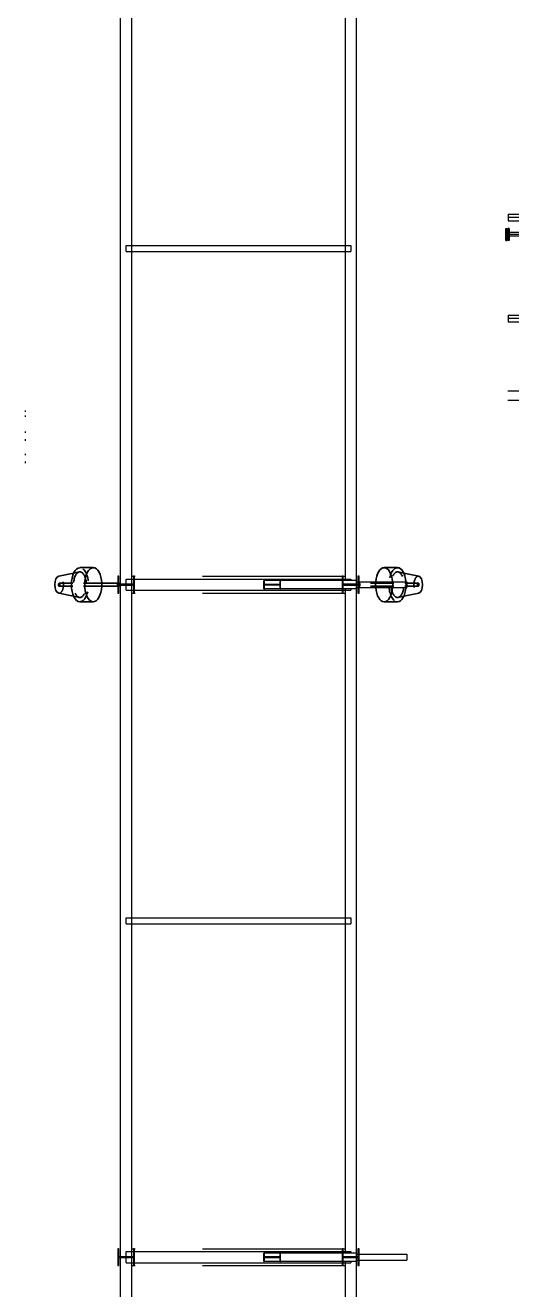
# Model space of a CAD drawing. Header units: inches. Extents: x 517790 to 538444, y 301815 to 302461.
# Drawn here: x 517881.52 to 517886, y 302310.3 to 302321.96 of the extents above; entities that cross this region are included whole.
import ezdxf

# ---------------------------------------------------------------- set-up
doc = ezdxf.new("R2010")
doc.units = ezdxf.units.IN
doc.header["$MEASUREMENT"] = 0
doc.linetypes.add('CABLE ROUTE FOR TOTAL PLANE-EMBED 1_DWG$0$HIDDEN2', pattern=[0.1875, 0.125, -0.0625])
doc.layers.add('CABLE ROUTE FOR TOTAL PLANE-EMBED 1_DWG$0$DwgTemplate', color=7, linetype='Continuous')
doc.layers.add('硅胶总平面底图 工艺装置区', color=253, linetype='Continuous')

msp = doc.modelspace()

# ---------------------------------------------------------------- linework, layer by layer
at = {"layer": 'CABLE ROUTE FOR TOTAL PLANE-EMBED 1_DWG$0$DwgTemplate', "color": 253, "linetype": 'Continuous', "lineweight": 25}
for p, q in [((517882.397, 302288.891), (517882.397, 302347.882)), ((517882.501, 302288.886), (517882.501, 302347.882)), ((517884.464, 302322.965), (517884.464, 302316.842)), ((517884.567, 302322.965), (517884.567, 302316.842)), ((517882.449, 302319.931), (517884.516, 302319.931)), ((517882.449, 302319.876), (517882.449, 302319.931)), ((517884.516, 302319.931), (517884.516, 302319.876)), ((517882.449, 302319.876), (517884.516, 302319.876)), ((517882.371, 302316.881), (517882.371, 302316.726)), ((517882.382, 302316.881), (517882.371, 302316.881)), ((517882.382, 302316.807), (517882.382, 302316.881)), ((517882.516, 302316.807), (517882.382, 302316.807)), ((517882.382, 302316.726), (517882.382, 302316.8)), ((517882.382, 302316.8), (517882.516, 302316.8)), ((517882.449, 302316.752), (517882.449, 302316.855)), ((517882.449, 302316.855), (517884.438, 302316.855)), ((517882.501, 302316.881), (517882.516, 302316.881)), ((517882.526, 302316.881), (517882.516, 302316.881)), ((517882.516, 302316.881), (517882.516, 302316.807)), ((517882.516, 302316.8), (517882.516, 302316.726)), ((517882.526, 302316.726), (517882.526, 302316.881)), ((517882.526, 302316.881), (517882.532, 302316.881)), ((517883.152, 302316.881), (517884.438, 302316.881)), ((517884.567, 302316.842), (517883.715, 302316.842)), ((517883.715, 302316.765), (517883.715, 302316.842)), ((517883.722, 302316.842), (517883.715, 302316.842)), ((517883.715, 302316.842), (517883.715, 302316.765)), ((517883.722, 302316.806), (517883.722, 302316.842)), ((517883.863, 302316.806), (517883.722, 302316.806)), ((517883.722, 302316.801), (517883.863, 302316.801)), ((517883.722, 302316.765), (517883.722, 302316.801)), ((517883.863, 302316.842), (517883.863, 302316.806)), ((517883.87, 302316.842), (517883.863, 302316.842)), ((517883.863, 302316.801), (517883.863, 302316.765)), ((517883.87, 302316.765), (517883.87, 302316.842)), ((517884.438, 302316.881), (517884.438, 302316.726)), ((517884.448, 302316.881), (517884.438, 302316.881)), ((517884.448, 302316.807), (517884.448, 302316.881)), ((517884.448, 302316.881), (517884.464, 302316.881)), ((517884.448, 302316.855), (517884.516, 302316.855)), ((517884.583, 302316.807), (517884.448, 302316.807)), ((517884.448, 302316.726), (517884.448, 302316.8)), ((517884.448, 302316.8), (517884.583, 302316.8)), ((517884.516, 302316.855), (517884.516, 302316.842)), ((517884.567, 302316.842), (517884.567, 302316.765)), ((517884.567, 302316.831), (517884.583, 302316.831)), ((517884.583, 302316.881), (517884.583, 302316.807)), ((517884.593, 302316.881), (517884.583, 302316.881)), ((517884.583, 302316.8), (517884.583, 302316.726)), ((517884.593, 302316.726), (517884.593, 302316.881)), ((517884.593, 302316.831), (517885.032, 302316.831)), ((517885.032, 302316.831), (517885.032, 302316.776)), ((517882.371, 302316.726), (517882.382, 302316.726)), ((517882.449, 302316.752), (517884.438, 302316.752)), ((517882.501, 302316.726), (517882.516, 302316.726)), ((517882.516, 302316.726), (517882.526, 302316.726)), ((517882.526, 302316.726), (517882.532, 302316.726)), ((517883.152, 302316.726), (517884.438, 302316.726)), ((517884.567, 302316.765), (517883.715, 302316.765)), ((517883.715, 302316.765), (517883.722, 302316.765)), ((517883.863, 302316.765), (517883.87, 302316.765)), ((517884.438, 302316.726), (517884.448, 302316.726)), ((517884.448, 302316.752), (517884.516, 302316.752)), ((517884.448, 302316.726), (517884.464, 302316.726)), ((517884.464, 302316.765), (517884.464, 302310.642)), ((517884.516, 302316.765), (517884.516, 302316.752)), ((517884.567, 302316.776), (517884.583, 302316.776)), ((517884.567, 302316.765), (517884.567, 302310.642)), ((517884.583, 302316.726), (517884.593, 302316.726)), ((517884.593, 302316.776), (517885.032, 302316.776)), ((517882.449, 302313.676), (517882.449, 302313.731)), ((517882.449, 302313.731), (517884.516, 302313.731)), ((517882.449, 302313.676), (517884.516, 302313.676)), ((517884.516, 302313.731), (517884.516, 302313.676)), ((517882.371, 302310.681), (517882.371, 302310.526)), ((517882.382, 302310.681), (517882.371, 302310.681)), ((517882.382, 302310.607), (517882.382, 302310.681)), ((517882.516, 302310.607), (517882.382, 302310.607)), ((517882.382, 302310.526), (517882.382, 302310.6)), ((517882.382, 302310.6), (517882.516, 302310.6)), ((517882.449, 302310.655), (517884.438, 302310.655)), ((517882.449, 302310.552), (517882.449, 302310.655)), ((517882.501, 302310.681), (517882.516, 302310.681)), ((517882.516, 302310.681), (517882.516, 302310.607)), ((517882.526, 302310.681), (517882.516, 302310.681)), ((517882.516, 302310.6), (517882.516, 302310.526)), ((517882.526, 302310.526), (517882.526, 302310.681)), ((517882.526, 302310.681), (517882.532, 302310.681)), ((517883.152, 302310.681), (517884.438, 302310.681)), ((517883.715, 302310.565), (517883.715, 302310.642)), ((517884.567, 302310.642), (517883.715, 302310.642)), ((517883.722, 302310.642), (517883.715, 302310.642)), ((517883.715, 302310.642), (517883.715, 302310.565)), ((517883.722, 302310.606), (517883.722, 302310.642)), ((517883.863, 302310.606), (517883.722, 302310.606)), ((517883.722, 302310.565), (517883.722, 302310.601)), ((517883.722, 302310.601), (517883.863, 302310.601)), ((517883.863, 302310.642), (517883.863, 302310.606)), ((517883.87, 302310.642), (517883.863, 302310.642)), ((517883.863, 302310.601), (517883.863, 302310.565)), ((517883.87, 302310.565), (517883.87, 302310.642)), ((517884.448, 302310.681), (517884.438, 302310.681)), ((517884.438, 302310.681), (517884.438, 302310.526)), ((517884.448, 302310.607), (517884.448, 302310.681)), ((517884.448, 302310.681), (517884.464, 302310.681)), ((517884.448, 302310.655), (517884.516, 302310.655)), ((517884.583, 302310.607), (517884.448, 302310.607)), ((517884.448, 302310.526), (517884.448, 302310.6)), ((517884.448, 302310.6), (517884.583, 302310.6)), ((517884.516, 302310.655), (517884.516, 302310.642)), ((517884.567, 302310.642), (517884.567, 302310.565)), ((517884.567, 302310.631), (517884.583, 302310.631)), ((517884.583, 302310.681), (517884.583, 302310.607)), ((517884.593, 302310.681), (517884.583, 302310.681)), ((517884.583, 302310.6), (517884.583, 302310.526)), ((517884.593, 302310.526), (517884.593, 302310.681)), ((517884.593, 302310.631), (517885.032, 302310.631)), ((517885.032, 302310.631), (517885.032, 302310.576)), ((517882.371, 302310.526), (517882.382, 302310.526)), ((517882.449, 302310.552), (517884.438, 302310.552)), ((517882.501, 302310.526), (517882.516, 302310.526)), ((517882.516, 302310.526), (517882.526, 302310.526)), ((517882.526, 302310.526), (517882.532, 302310.526)), ((517883.152, 302310.526), (517884.438, 302310.526)), ((517884.567, 302310.565), (517883.715, 302310.565)), ((517883.715, 302310.565), (517883.722, 302310.565)), ((517883.863, 302310.565), (517883.87, 302310.565)), ((517884.438, 302310.526), (517884.448, 302310.526)), ((517884.448, 302310.552), (517884.516, 302310.552)), ((517884.448, 302310.526), (517884.464, 302310.526)), ((517884.464, 302310.565), (517884.464, 302304.443)), ((517884.516, 302310.565), (517884.516, 302310.552)), ((517884.567, 302310.576), (517884.583, 302310.576)), ((517884.567, 302310.565), (517884.567, 302304.443)), ((517884.583, 302310.526), (517884.593, 302310.526)), ((517884.593, 302310.576), (517885.032, 302310.576))]:
    msp.add_line(p, q, dxfattribs=at)
at = {"layer": 'CABLE ROUTE FOR TOTAL PLANE-EMBED 1_DWG$0$DwgTemplate', "color": 253, "linetype": 'Continuous', "lineweight": 35}
for p, q in [((517881.827, 302316.882), (517881.964, 302316.91)), ((517882.022, 302316.961), (517882.145, 302316.961)), ((517884.947, 302316.961), (517884.824, 302316.961)), ((517885.142, 302316.882), (517885.005, 302316.91)), ((517882.145, 302316.816), (517882.371, 302316.816)), ((517882.145, 302316.79), (517882.332, 302316.79)), ((517882.359, 302316.79), (517882.371, 302316.79)), ((517881.827, 302316.725), (517881.964, 302316.697)), ((517885.142, 302316.725), (517885.005, 302316.697)), ((517882.022, 302316.646), (517882.145, 302316.646)), ((517884.947, 302316.646), (517884.824, 302316.646))]:
    msp.add_line(p, q, dxfattribs=at)
at = {"layer": 'CABLE ROUTE FOR TOTAL PLANE-EMBED 1_DWG$0$DwgTemplate', "color": 253, "linetype": 'CABLE ROUTE FOR TOTAL PLANE-EMBED 1_DWG$0$HIDDEN2', "lineweight": 35}
for p, q in [((517881.964, 302316.91), (517882.016, 302316.921)), ((517885.005, 302316.91), (517884.953, 302316.921)), ((517881.831, 302316.816), (517882.145, 302316.816)), ((517881.831, 302316.79), (517882.145, 302316.79)), ((517882.332, 302316.79), (517882.359, 302316.79)), ((517882.371, 302316.816), (517882.377, 302316.816)), ((517882.371, 302316.79), (517882.377, 302316.79)), ((517884.824, 302316.816), (517884.593, 302316.816)), ((517884.824, 302316.79), (517884.593, 302316.79)), ((517885.138, 302316.816), (517884.824, 302316.816)), ((517885.138, 302316.79), (517884.824, 302316.79)), ((517881.964, 302316.697), (517882.016, 302316.686)), ((517885.005, 302316.697), (517884.953, 302316.686))]:
    msp.add_line(p, q, dxfattribs=at)
at = {"layer": 'CABLE ROUTE FOR TOTAL PLANE-EMBED 1_DWG$0$DwgTemplate', "color": 253, "linetype": 'Continuous', "lineweight": 35}
for centre, major_axis, start_param, end_param in [((517882.022, 302316.803), (0, -0.157), 3.141593, 6.283185), ((517882.145, 302316.803), (0, -0.157), 3.141593, 7.770552), ((517882.145, 302316.803), (0, 0.157), 4.795819, 6.283185), ((517884.824, 302316.803), (0, 0.157), 4.88962, 7.676751), ((517884.947, 302316.803), (0, 0.157), 4.88962, 6.283185), ((517881.831, 302316.803), (0, -0.0787), 3.244874, 6.179904), ((517882.377, 302316.803), (0, 0.0164), 0.715341, 2.426252), ((517882.377, 302316.803), (0, 0.0164), 0.715341, 2.426252), ((517882.377, 302316.803), (0, 0.0131), 0.961138, 2.180455), ((517882.377, 302316.803), (0, 0.0164), 4.95857, 5.634715), ((517882.377, 302316.803), (0, 0.0164), 4.95857, 5.634715), ((517882.377, 302316.803), (0, -0.0131), 1.880344, 2.286), ((517882.377, 302316.803), (0, -0.0131), 0.855593, 1.321674), ((517882.377, 302316.803), (0, -0.0164), 0.64847, 1.372252), ((517882.377, 302316.803), (0, -0.0164), 0.64847, 1.372252), ((517885.138, 302316.803), (0, 0.0787), 3.244874, 6.179904), ((517884.824, 302316.803), (0, -0.157), 4.884705, 6.283185), ((517884.824, 302316.803), (0, -0.157), 0, 1.39848), ((517884.947, 302316.803), (0, -0.157), 0, 1.39848)]:
    msp.add_ellipse(centre, major_axis=major_axis, ratio=0.5, start_param=start_param, end_param=end_param, dxfattribs=at)
at = {"layer": 'CABLE ROUTE FOR TOTAL PLANE-EMBED 1_DWG$0$DwgTemplate', "color": 253, "linetype": 'CABLE ROUTE FOR TOTAL PLANE-EMBED 1_DWG$0$HIDDEN2', "lineweight": 35}
for centre, major_axis in [((517882.022, 302316.803), (0, 0.118)), ((517884.947, 302316.803), (0, -0.118)), ((517881.831, 302316.803), (0, 0.0131)), ((517884.593, 302316.803), (0, 0.0164)), ((517884.593, 302316.803), (0, 0.0164)), ((517884.593, 302316.803), (0, -0.0131)), ((517885.138, 302316.803), (0, -0.0131))]:
    msp.add_ellipse(centre, major_axis=major_axis, ratio=0.5, dxfattribs=at)
for centre, major_axis, start_param, end_param in [((517882.022, 302316.803), (0, 0.157), 3.141593, 6.283185), ((517884.947, 302316.803), (0, -0.157), 3.141593, 6.283185), ((517881.831, 302316.803), (0, 0.0787), 3.038311, 6.283185), ((517881.831, 302316.803), (0, 0.0787), 0, 0.103282), ((517882.145, 302316.803), (0, -0.157), 1.487366, 1.654226), ((517882.377, 302316.803), (0, 0.0164), 0, 0.715341), ((517882.377, 302316.803), (0, 0.0164), 0, 0.715341), ((517882.377, 302316.803), (0, 0.0131), 0, 0.961138), ((517882.377, 302316.803), (0, -0.0131), 5.322048, 7.138778), ((517882.377, 302316.803), (0, -0.0164), 5.567844, 6.931655), ((517882.377, 302316.803), (0, -0.0164), 5.567844, 6.931655), ((517882.377, 302316.803), (0, 0.0164), 5.634715, 6.283185), ((517882.377, 302316.803), (0, 0.0164), 5.634715, 6.283185), ((517882.377, 302316.803), (0, 0.0131), 5.427593, 6.283185), ((517882.377, 302316.803), (0, -0.0131), 1.321674, 1.880344), ((517882.377, 302316.803), (0, 0.0164), 4.513845, 4.95857), ((517882.377, 302316.803), (0, 0.0164), 4.513845, 4.95857), ((517884.824, 302316.803), (0, 0.157), 1.393566, 1.487366), ((517884.824, 302316.803), (0, 0.157), 1.487366, 1.654226), ((517884.824, 302316.803), (0, 0.157), 1.654226, 1.743113), ((517884.824, 302316.803), (0, -0.157), 1.39848, 1.748027), ((517884.947, 302316.803), (0, -0.157), 1.39848, 1.748027), ((517885.138, 302316.803), (0, -0.0787), 3.038311, 6.283185), ((517885.138, 302316.803), (0, -0.0787), 0, 0.103282)]:
    msp.add_ellipse(centre, major_axis=major_axis, ratio=0.5, start_param=start_param, end_param=end_param, dxfattribs=at)
at = {"layer": '硅胶总平面底图 工艺装置区', "color": 253, "linetype": 'Continuous', "lineweight": -3}
for p, q in [((517885.967, 302320.219), (517885.967, 302320.188)), ((517885.967, 302320.219), (517885.967, 302320.156)), ((517885.967, 302320.219), (517886.269, 302320.219)), ((517885.967, 302320.188), (517885.967, 302320.156)), ((517886.269, 302320.188), (517885.967, 302320.188)), ((517885.942, 302320.061), (517885.942, 302320.033)), ((517885.945, 302320.061), (517885.942, 302320.061)), ((517885.945, 302320.033), (517885.945, 302320.088)), ((517885.945, 302320.088), (517885.958, 302320.088)), ((517885.945, 302320.084), (517885.958, 302320.084)), ((517885.958, 302320.033), (517885.958, 302320.088)), ((517885.962, 302320.061), (517885.958, 302320.061)), ((517885.958, 302320.061), (517885.962, 302320.061)), ((517885.962, 302320.088), (517885.962, 302320.033)), ((517885.976, 302320.088), (517885.962, 302320.088)), ((517885.962, 302320.084), (517885.976, 302320.084)), ((517885.967, 302320.156), (517886.269, 302320.156)), ((517885.976, 302320.088), (517885.976, 302320.033)), ((517885.976, 302320.061), (517885.979, 302320.061)), ((517885.979, 302320.033), (517885.979, 302320.061)), ((517886.44, 302320.05), (517885.979, 302320.05)), ((517885.942, 302320.033), (517885.942, 302320.004)), ((517885.942, 302320.033), (517885.96, 302320.033)), ((517885.945, 302320.004), (517885.942, 302320.004)), ((517885.945, 302319.977), (517885.945, 302320.033)), ((517885.945, 302319.977), (517885.958, 302319.977)), ((517885.958, 302320.033), (517885.96, 302320.033)), ((517885.958, 302319.977), (517885.958, 302320.033)), ((517885.962, 302320.004), (517885.958, 302320.004)), ((517885.958, 302320.004), (517885.962, 302320.004)), ((517885.961, 302320.033), (517885.979, 302320.033)), ((517885.962, 302320.033), (517885.961, 302320.033)), ((517885.962, 302320.033), (517885.962, 302319.977)), ((517885.976, 302319.977), (517885.962, 302319.977)), ((517885.976, 302320.033), (517885.976, 302319.977)), ((517885.976, 302320.004), (517885.979, 302320.004)), ((517885.979, 302320.033), (517886.44, 302320.033)), ((517885.979, 302320.004), (517885.979, 302320.033)), ((517886.44, 302320.015), (517885.979, 302320.015)), ((517885.967, 302319.289), (517885.967, 302319.258)), ((517885.967, 302319.289), (517885.967, 302319.227)), ((517885.967, 302319.289), (517886.269, 302319.289)), ((517885.967, 302319.258), (517885.967, 302319.227)), ((517886.269, 302319.258), (517885.967, 302319.258)), ((517885.967, 302319.227), (517886.269, 302319.227)), ((517885.962, 302318.59), (517886.199, 302318.59)), ((517885.962, 302318.503), (517886.199, 302318.503)), ((517881.519, 302318.408), (517881.519, 302318.397)), ((517881.519, 302318.362), (517881.519, 302318.35)), ((517881.519, 302318.215), (517881.519, 302318.206)), ((517881.519, 302318.206), (517881.519, 302318.203)), ((517881.519, 302318.146), (517881.519, 302318.144)), ((517881.519, 302318.144), (517881.519, 302318.143)), ((517881.519, 302318.14), (517881.519, 302318.13)), ((517881.519, 302318.008), (517881.519, 302317.999)), ((517881.519, 302317.999), (517881.519, 302317.997)), ((517881.519, 302317.939), (517881.519, 302317.937)), ((517881.519, 302317.937), (517881.519, 302317.937)), ((517881.519, 302317.933), (517881.519, 302317.924))]:
    msp.add_line(p, q, dxfattribs=at)

doc.saveas('drawing.dxf')
